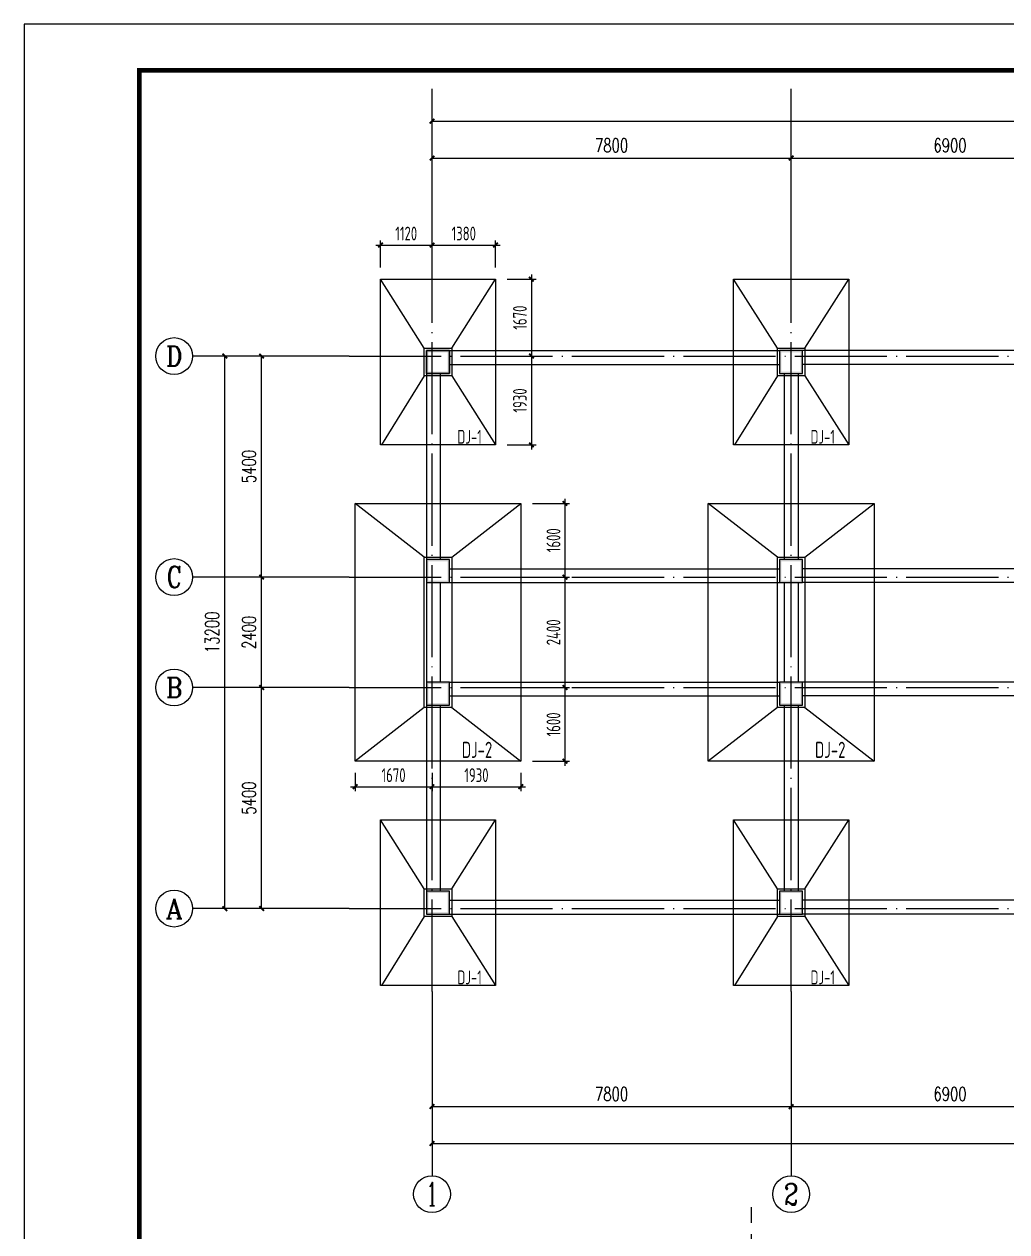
# Model space of a CAD drawing. Extents: x -404739 to -342866, y 27484 to 252481.
# Drawn here: x -402885 to -381543, y 178642 to 204870 of the extents above; entities that cross this region are included whole.
import ezdxf
from ezdxf.enums import TextEntityAlignment as Align

# ---------------------------------------------------------------- set-up
doc = ezdxf.new("R2010")
doc.units = 0
doc.header["$LTSCALE"] = 1000
doc.header["$MEASUREMENT"] = 0
doc.linetypes.add('CENTER', pattern=[2, 1.25, -0.25, 0.25, -0.25])
doc.linetypes.add('DOTE', pattern=[2.42, 2, -0.2, 0.02, -0.2])
for name, color, linetype in [('AXIS', 3, 'Continuous'), ('AXIS_DE', 253, 'CENTER'), ('AXIS_TEXT', 7, 'Continuous'), ('COLUMN', 7, 'Continuous'), ('DIM', 3, 'Continuous'), ('DOTE', 1, 'DOTE'), ('PUB_TITLE', 4, 'Continuous'), ('PUB_WALL', 9, 'Continuous'), ('梁', 4, 'Continuous'), ('梁集中标注', 2, 'Continuous')]:
    doc.layers.add(name, color=color, linetype=linetype)
doc.styles.add('_TCH_AXIS', font='COMPLEX', dxfattribs={"bigfont": 'GBCBIG'})
doc.styles.add('_TCH_DIM_T3', font='SIMPLEX', dxfattribs={"width": 0.705882, "bigfont": 'GBCBIG'})
doc.styles.add('COMPLEX', font='COMPLEX')
doc.styles.add('TSSD_Dimension', font='tssdeng.shx', dxfattribs={"width": 0.7, "bigfont": 'hztxt.shx'})
doc.styles.add('TSSD_REIN', font='tssdeng.shx', dxfattribs={"width": 0.7, "bigfont": 'tssdchn.shx'})
doc.dimstyles.new('_TCH_ARCH&&100', dxfattribs={"dimtxt": 297.5, "dimasz": 100, "dimexe": 250, "dimexo": 300, "dimgap": 126.25, "dimtad": 1, "dimdec": 0, "dimzin": 0, "dimdsep": 46, "dimtxsty": '_TCH_DIM_T3', "dimblk": 'ARCHTICK', "dimcen": 0.09, "dimclrt": 7, "dimazin": 2, "dimtfac": 1, "dimtdec": 0, "dimtix": 1, "dimtmove": 2, "dimatfit": 3, "dimfxl": 1, "dimtolj": 1, "dimtzin": 0, "dimarcsym": 0})
doc.dimstyles.new('TSSD_100_100', dxfattribs={"dimtxt": 300, "dimasz": 100, "dimexe": 100, "dimexo": 250, "dimgap": 100, "dimtad": 1, "dimdec": 0, "dimzin": 0, "dimdsep": 46, "dimtxsty": 'TSSD_Dimension', "dimblk": 'ARCHTICK', "dimblk1": 'ARCHTICK', "dimblk2": 'ARCHTICK', "dimcen": 0, "dimdle": 100, "dimclrt": 7, "dimadec": 0, "dimazin": 0, "dimtfac": 1, "dimtdec": 0, "dimtix": 1, "dimtmove": 2, "dimatfit": 3, "dimfxl": 1, "dimtolj": 1, "dimtzin": 0, "dimarcsym": 0})

# ---------------------------------------------------------------- blocks, each defined once
blk = doc.blocks.new('_ArchTick')
at = {"color": 0, "linetype": 'ByBlock', "const_width": 0.4}
blk.add_lwpolyline([(-0.5, -0.5), (0.5, 0.5)], dxfattribs=at)
blk = doc.blocks.new('*D81')
at = {"layer": 'AXIS', "color": 0, "lineweight": -2, "transparency": 16777216}
for p, q in [((-394027, 199762), (-394027, 202212)), ((-394027, 201962), (-386227, 201962)), ((-386227, 199762), (-386227, 202212))]:
    blk.add_line(p, q, dxfattribs=at)
at = {"layer": 'Defpoints', "color": 0, "transparency": 16777216}
for p in [(-386227, 201962), (-394027, 199462), (-386227, 199462)]:
    blk.add_point(p, dxfattribs=at)
at = {"layer": 'AXIS', "color": 0, "lineweight": -2, "transparency": 16777216, "xscale": 100, "yscale": 100, "zscale": 100, "rotation": 180}
blk.add_blockref('_ArchTick', (-394027, 201962), dxfattribs=at)
at = {"layer": 'AXIS', "color": 0, "lineweight": -2, "transparency": 16777216, "xscale": 100, "yscale": 100, "zscale": 100}
blk.add_blockref('_ArchTick', (-386227, 201962), dxfattribs=at)
at = {"layer": 'AXIS', "color": 7, "transparency": 16777216, "insert": (-390127, 202237), "char_height": 297.5, "attachment_point": 5, "style": '_TCH_DIM_T3'}
blk.add_mtext('\\A1;7800', dxfattribs=at)
blk = doc.blocks.new('*D82')
at = {"layer": 'AXIS', "color": 0, "lineweight": -2, "transparency": 16777216}
for p, q in [((-386227, 199762), (-386227, 202212)), ((-386227, 201962), (-379327, 201962)), ((-379327, 199762), (-379327, 202212))]:
    blk.add_line(p, q, dxfattribs=at)
at = {"layer": 'Defpoints', "color": 0, "transparency": 16777216}
for p in [(-379327, 201962), (-386227, 199462), (-379327, 199462)]:
    blk.add_point(p, dxfattribs=at)
at = {"layer": 'AXIS', "color": 0, "lineweight": -2, "transparency": 16777216, "xscale": 100, "yscale": 100, "zscale": 100, "rotation": 180}
blk.add_blockref('_ArchTick', (-386227, 201962), dxfattribs=at)
at = {"layer": 'AXIS', "color": 0, "lineweight": -2, "transparency": 16777216, "xscale": 100, "yscale": 100, "zscale": 100}
blk.add_blockref('_ArchTick', (-379327, 201962), dxfattribs=at)
at = {"layer": 'AXIS', "color": 7, "transparency": 16777216, "insert": (-382777, 202237), "char_height": 297.5, "attachment_point": 5, "style": '_TCH_DIM_T3'}
blk.add_mtext('\\A1;6900', dxfattribs=at)
blk = doc.blocks.new('*D87')
at = {"layer": 'AXIS', "color": 0, "lineweight": -2, "transparency": 16777216}
for p, q in [((-394027, 199762), (-394027, 203012)), ((-350827, 199762), (-350827, 203012)), ((-394027, 202762), (-350827, 202762))]:
    blk.add_line(p, q, dxfattribs=at)
at = {"layer": 'Defpoints', "color": 0, "transparency": 16777216}
for p in [(-350827, 202762), (-394027, 199462), (-350827, 199462)]:
    blk.add_point(p, dxfattribs=at)
at = {"layer": 'AXIS', "color": 0, "lineweight": -2, "transparency": 16777216, "xscale": 100, "yscale": 100, "zscale": 100, "rotation": 180}
blk.add_blockref('_ArchTick', (-394027, 202762), dxfattribs=at)
at = {"layer": 'AXIS', "color": 0, "lineweight": -2, "transparency": 16777216, "xscale": 100, "yscale": 100, "zscale": 100}
blk.add_blockref('_ArchTick', (-350827, 202762), dxfattribs=at)
at = {"layer": 'AXIS', "color": 7, "transparency": 16777216, "insert": (-372427, 203037), "char_height": 297.5, "attachment_point": 5, "style": '_TCH_DIM_T3'}
blk.add_mtext('\\A1;43200', dxfattribs=at)
blk = doc.blocks.new('*D88')
at = {"layer": 'AXIS', "color": 0, "lineweight": -2, "transparency": 16777216}
for p, q in [((-394027, 183562), (-394027, 181112)), ((-386227, 183562), (-386227, 181112)), ((-394027, 181362), (-386227, 181362))]:
    blk.add_line(p, q, dxfattribs=at)
at = {"layer": 'Defpoints', "color": 0, "transparency": 16777216}
for p in [(-394027, 183862), (-386227, 183862), (-386227, 181362)]:
    blk.add_point(p, dxfattribs=at)
at = {"layer": 'AXIS', "color": 0, "lineweight": -2, "transparency": 16777216, "xscale": 100, "yscale": 100, "zscale": 100, "rotation": 180}
blk.add_blockref('_ArchTick', (-394027, 181362), dxfattribs=at)
at = {"layer": 'AXIS', "color": 0, "lineweight": -2, "transparency": 16777216, "xscale": 100, "yscale": 100, "zscale": 100}
blk.add_blockref('_ArchTick', (-386227, 181362), dxfattribs=at)
at = {"layer": 'AXIS', "color": 7, "transparency": 16777216, "insert": (-390127, 181637), "char_height": 297.5, "attachment_point": 5, "style": '_TCH_DIM_T3'}
blk.add_mtext('\\A1;7800', dxfattribs=at)
blk = doc.blocks.new('*D89')
at = {"layer": 'AXIS', "color": 0, "lineweight": -2, "transparency": 16777216}
for p, q in [((-386227, 183562), (-386227, 181112)), ((-379327, 183562), (-379327, 181112)), ((-386227, 181362), (-379327, 181362))]:
    blk.add_line(p, q, dxfattribs=at)
at = {"layer": 'Defpoints', "color": 0, "transparency": 16777216}
for p in [(-386227, 183862), (-379327, 183862), (-379327, 181362)]:
    blk.add_point(p, dxfattribs=at)
at = {"layer": 'AXIS', "color": 0, "lineweight": -2, "transparency": 16777216, "xscale": 100, "yscale": 100, "zscale": 100, "rotation": 180}
blk.add_blockref('_ArchTick', (-386227, 181362), dxfattribs=at)
at = {"layer": 'AXIS', "color": 0, "lineweight": -2, "transparency": 16777216, "xscale": 100, "yscale": 100, "zscale": 100}
blk.add_blockref('_ArchTick', (-379327, 181362), dxfattribs=at)
at = {"layer": 'AXIS', "color": 7, "transparency": 16777216, "insert": (-382777, 181637), "char_height": 297.5, "attachment_point": 5, "style": '_TCH_DIM_T3'}
blk.add_mtext('\\A1;6900', dxfattribs=at)
blk = doc.blocks.new('*D94')
at = {"layer": 'AXIS', "color": 0, "lineweight": -2, "transparency": 16777216}
for p, q in [((-394027, 183562), (-394027, 180312)), ((-350827, 183562), (-350827, 180312)), ((-394027, 180562), (-350827, 180562))]:
    blk.add_line(p, q, dxfattribs=at)
at = {"layer": 'Defpoints', "color": 0, "transparency": 16777216}
for p in [(-394027, 183862), (-350827, 183862), (-350827, 180562)]:
    blk.add_point(p, dxfattribs=at)
at = {"layer": 'AXIS', "color": 0, "lineweight": -2, "transparency": 16777216, "xscale": 100, "yscale": 100, "zscale": 100, "rotation": 180}
blk.add_blockref('_ArchTick', (-394027, 180562), dxfattribs=at)
at = {"layer": 'AXIS', "color": 0, "lineweight": -2, "transparency": 16777216, "xscale": 100, "yscale": 100, "zscale": 100}
blk.add_blockref('_ArchTick', (-350827, 180562), dxfattribs=at)
at = {"layer": 'AXIS', "color": 7, "transparency": 16777216, "insert": (-372427, 180837), "char_height": 297.5, "attachment_point": 5, "style": '_TCH_DIM_T3'}
blk.add_mtext('\\A1;43200', dxfattribs=at)
blk = doc.blocks.new('*D99')
at = {"layer": 'AXIS', "color": 0, "lineweight": -2, "transparency": 16777216}
for p, q in [((-396127, 190462), (-397977, 190462)), ((-397727, 185662), (-397727, 190462)), ((-396127, 185662), (-397977, 185662))]:
    blk.add_line(p, q, dxfattribs=at)
at = {"layer": 'Defpoints', "color": 0, "transparency": 16777216}
for p in [(-397727, 190462), (-395827, 190462), (-395827, 185662)]:
    blk.add_point(p, dxfattribs=at)
at = {"layer": 'AXIS', "color": 0, "lineweight": -2, "transparency": 16777216, "xscale": 100, "yscale": 100, "zscale": 100}
for p, rotation in [((-397727, 190462), 90), ((-397727, 185662), 270)]:
    blk.add_blockref('_ArchTick', p, dxfattribs=dict(at, rotation=rotation))
at = {"layer": 'AXIS', "color": 7, "transparency": 16777216, "insert": (-398002, 188062), "char_height": 297.5, "attachment_point": 5, "rotation": 90, "style": '_TCH_DIM_T3'}
blk.add_mtext('\\A1;5400', dxfattribs=at)
blk = doc.blocks.new('*D100')
at = {"layer": 'AXIS', "color": 0, "lineweight": -2, "transparency": 16777216}
for p, q in [((-396127, 192862), (-397977, 192862)), ((-397727, 190462), (-397727, 192862)), ((-396127, 190462), (-397977, 190462))]:
    blk.add_line(p, q, dxfattribs=at)
at = {"layer": 'Defpoints', "color": 0, "transparency": 16777216}
for p in [(-397727, 192862), (-395827, 192862), (-395827, 190462)]:
    blk.add_point(p, dxfattribs=at)
at = {"layer": 'AXIS', "color": 0, "lineweight": -2, "transparency": 16777216, "xscale": 100, "yscale": 100, "zscale": 100}
for p, rotation in [((-397727, 192862), 90), ((-397727, 190462), 270)]:
    blk.add_blockref('_ArchTick', p, dxfattribs=dict(at, rotation=rotation))
at = {"layer": 'AXIS', "color": 7, "transparency": 16777216, "insert": (-398002, 191662), "char_height": 297.5, "attachment_point": 5, "rotation": 90, "style": '_TCH_DIM_T3'}
blk.add_mtext('\\A1;2400', dxfattribs=at)
blk = doc.blocks.new('*D101')
at = {"layer": 'AXIS', "color": 0, "lineweight": -2, "transparency": 16777216}
for p, q in [((-396127, 197662), (-397977, 197662)), ((-397727, 192862), (-397727, 197662)), ((-396127, 192862), (-397977, 192862))]:
    blk.add_line(p, q, dxfattribs=at)
at = {"layer": 'Defpoints', "color": 0, "transparency": 16777216}
for p in [(-397727, 197662), (-395827, 197662), (-395827, 192862)]:
    blk.add_point(p, dxfattribs=at)
at = {"layer": 'AXIS', "color": 0, "lineweight": -2, "transparency": 16777216, "xscale": 100, "yscale": 100, "zscale": 100}
for p, rotation in [((-397727, 197662), 90), ((-397727, 192862), 270)]:
    blk.add_blockref('_ArchTick', p, dxfattribs=dict(at, rotation=rotation))
at = {"layer": 'AXIS', "color": 7, "transparency": 16777216, "insert": (-398002, 195262), "char_height": 297.5, "attachment_point": 5, "rotation": 90, "style": '_TCH_DIM_T3'}
blk.add_mtext('\\A1;5400', dxfattribs=at)
blk = doc.blocks.new('*D102')
at = {"layer": 'AXIS', "color": 0, "lineweight": -2, "transparency": 16777216}
for p, q in [((-396127, 197662), (-398777, 197662)), ((-398527, 185662), (-398527, 197662)), ((-396127, 185662), (-398777, 185662))]:
    blk.add_line(p, q, dxfattribs=at)
at = {"layer": 'Defpoints', "color": 0, "transparency": 16777216}
for p in [(-398527, 197662), (-395827, 197662), (-395827, 185662)]:
    blk.add_point(p, dxfattribs=at)
at = {"layer": 'AXIS', "color": 0, "lineweight": -2, "transparency": 16777216, "xscale": 100, "yscale": 100, "zscale": 100}
for p, rotation in [((-398527, 197662), 90), ((-398527, 185662), 270)]:
    blk.add_blockref('_ArchTick', p, dxfattribs=dict(at, rotation=rotation))
at = {"layer": 'AXIS', "color": 7, "transparency": 16777216, "insert": (-398802, 191662), "char_height": 297.5, "attachment_point": 5, "rotation": 90, "style": '_TCH_DIM_T3'}
blk.add_mtext('\\A1;13200', dxfattribs=at)
blk = doc.blocks.new('_FZHK')
blk.add_lwpolyline([(-0.5, -0.5), (0.5, -0.5), (0.5, 0.5), (-0.5, 0.5)], close=True)
blk = doc.blocks.new('_AXISO')
blk.add_circle((0, 0), 0.5)
at = {"layer": 'AXIS_TEXT', "style": 'COMPLEX', "width": 1.041667}
blk.add_attdef('A', text='', height=0.56, dxfattribs=at).set_placement((-0.25, -0.28), (0.25, -0.28), align=Align.FIT)
blk = doc.blocks.new('A$C41BB26E9')
at = {"color": 2}
for p, q in [((-50, 50), (-1000, 1550)), ((550, 50), (1500, 1550)), ((-50, -550), (-980, -2050)), ((550, -550), (1500, -2050))]:
    blk.add_line(p, q, dxfattribs=at)
blk.add_lwpolyline([(-1000, 1550), (1500, 1550), (1500, -2050), (-1000, -2050)], close=True, dxfattribs=at)
blk.add_lwpolyline([(-50, 50), (550, 50), (550, -550), (-50, -550)], close=True)
at = {"layer": '梁集中标注', "style": 'TSSD_REIN', "width": 0.7}
blk.add_text('DJ-1', height=300, dxfattribs=at).set_placement((671, -2024))
blk = doc.blocks.new('A$C12DB153C')
for p, q in [((-50, 50), (-1550, 1220)), ((550, 50), (2050, 1220)), ((-50, -3210), (-1550, -4380)), ((550, -3210), (2050, -4380))]:
    blk.add_line(p, q)
blk.add_lwpolyline([(-1550, 1220), (2050, 1220), (2050, -4380), (-1550, -4380), (-1550, 1220)])
blk.add_lwpolyline([(-50, 50), (550, 50), (550, -3210), (-50, -3210)], close=True)
at = {"layer": '梁集中标注', "style": 'TSSD_REIN', "width": 0.7}
blk.add_text('DJ-2', height=350, dxfattribs=at).set_placement((768, -4307))
blk = doc.blocks.new('*D103')
at = {"layer": 'Defpoints', "color": 0, "transparency": 16777216}
for p in [(-392097, 190462), (-392097, 188862), (-391139, 188862)]:
    blk.add_point(p, dxfattribs=at)
at = {"layer": 'DIM', "color": 0, "lineweight": -2, "transparency": 16777216}
for p, q in [((-391847, 190462), (-391039, 190462)), ((-391139, 190562), (-391139, 188762)), ((-391847, 188862), (-391039, 188862))]:
    blk.add_line(p, q, dxfattribs=at)
at = {"layer": 'DIM', "color": 0, "lineweight": -2, "transparency": 16777216, "xscale": 100, "yscale": 100, "zscale": 100}
for p, rotation in [((-391139, 190462), 90), ((-391139, 188862), 270)]:
    blk.add_blockref('_ArchTick', p, dxfattribs=dict(at, rotation=rotation))
at = {"layer": 'DIM', "color": 7, "transparency": 16777216, "insert": (-391389, 189662), "char_height": 300, "attachment_point": 5, "rotation": 90, "style": 'TSSD_Dimension'}
blk.add_mtext('\\A1;1600', dxfattribs=at)
blk = doc.blocks.new('*D104')
at = {"layer": 'Defpoints', "color": 0, "transparency": 16777216}
for p in [(-394027, 188862), (-392097, 188862), (-392097, 188310)]:
    blk.add_point(p, dxfattribs=at)
at = {"layer": 'DIM', "color": 0, "lineweight": -2, "transparency": 16777216}
for p, q in [((-394027, 188612), (-394027, 188210)), ((-392097, 188612), (-392097, 188210)), ((-394127, 188310), (-391997, 188310))]:
    blk.add_line(p, q, dxfattribs=at)
at = {"layer": 'DIM', "color": 0, "lineweight": -2, "transparency": 16777216, "xscale": 100, "yscale": 100, "zscale": 100, "rotation": 180}
blk.add_blockref('_ArchTick', (-394027, 188310), dxfattribs=at)
at = {"layer": 'DIM', "color": 0, "lineweight": -2, "transparency": 16777216, "xscale": 100, "yscale": 100, "zscale": 100}
blk.add_blockref('_ArchTick', (-392097, 188310), dxfattribs=at)
at = {"layer": 'DIM', "color": 7, "transparency": 16777216, "insert": (-393062, 188560), "char_height": 300, "attachment_point": 5, "style": 'TSSD_Dimension'}
blk.add_mtext('\\A1;1930', dxfattribs=at)
blk = doc.blocks.new('*D105')
at = {"layer": 'Defpoints', "color": 0, "transparency": 16777216}
for p in [(-395697, 188862), (-394027, 188862), (-394027, 188310)]:
    blk.add_point(p, dxfattribs=at)
at = {"layer": 'DIM', "color": 0, "lineweight": -2, "transparency": 16777216}
for p, q in [((-395697, 188612), (-395697, 188210)), ((-394027, 188612), (-394027, 188210)), ((-395797, 188310), (-393927, 188310))]:
    blk.add_line(p, q, dxfattribs=at)
at = {"layer": 'DIM', "color": 0, "lineweight": -2, "transparency": 16777216, "xscale": 100, "yscale": 100, "zscale": 100, "rotation": 180}
blk.add_blockref('_ArchTick', (-395697, 188310), dxfattribs=at)
at = {"layer": 'DIM', "color": 0, "lineweight": -2, "transparency": 16777216, "xscale": 100, "yscale": 100, "zscale": 100}
blk.add_blockref('_ArchTick', (-394027, 188310), dxfattribs=at)
at = {"layer": 'DIM', "color": 7, "transparency": 16777216, "insert": (-394862, 188560), "char_height": 300, "attachment_point": 5, "style": 'TSSD_Dimension'}
blk.add_mtext('\\A1;1670', dxfattribs=at)
blk = doc.blocks.new('*D106')
at = {"layer": 'Defpoints', "color": 0, "transparency": 16777216}
for p in [(-392097, 192862), (-392097, 190462), (-391139, 190462)]:
    blk.add_point(p, dxfattribs=at)
at = {"layer": 'DIM', "color": 0, "lineweight": -2, "transparency": 16777216}
for p, q in [((-391847, 192862), (-391039, 192862)), ((-391139, 192962), (-391139, 190362)), ((-391847, 190462), (-391039, 190462))]:
    blk.add_line(p, q, dxfattribs=at)
at = {"layer": 'DIM', "color": 0, "lineweight": -2, "transparency": 16777216, "xscale": 100, "yscale": 100, "zscale": 100}
for p, rotation in [((-391139, 192862), 90), ((-391139, 190462), 270)]:
    blk.add_blockref('_ArchTick', p, dxfattribs=dict(at, rotation=rotation))
at = {"layer": 'DIM', "color": 7, "transparency": 16777216, "insert": (-391389, 191662), "char_height": 300, "attachment_point": 5, "rotation": 90, "style": 'TSSD_Dimension'}
blk.add_mtext('\\A1;2400', dxfattribs=at)
blk = doc.blocks.new('*D107')
at = {"layer": 'Defpoints', "color": 0, "transparency": 16777216}
for p in [(-392097, 194462), (-392097, 192862), (-391139, 192862)]:
    blk.add_point(p, dxfattribs=at)
at = {"layer": 'DIM', "color": 0, "lineweight": -2, "transparency": 16777216}
for p, q in [((-391847, 194462), (-391039, 194462)), ((-391139, 194562), (-391139, 192762)), ((-391847, 192862), (-391039, 192862))]:
    blk.add_line(p, q, dxfattribs=at)
at = {"layer": 'DIM', "color": 0, "lineweight": -2, "transparency": 16777216, "xscale": 100, "yscale": 100, "zscale": 100}
for p, rotation in [((-391139, 194462), 90), ((-391139, 192862), 270)]:
    blk.add_blockref('_ArchTick', p, dxfattribs=dict(at, rotation=rotation))
at = {"layer": 'DIM', "color": 7, "transparency": 16777216, "insert": (-391389, 193662), "char_height": 300, "attachment_point": 5, "rotation": 90, "style": 'TSSD_Dimension'}
blk.add_mtext('\\A1;1600', dxfattribs=at)
blk = doc.blocks.new('*D108')
at = {"layer": 'Defpoints', "color": 0, "transparency": 16777216}
for p in [(-392647, 197662), (-392647, 195732), (-391868, 195732)]:
    blk.add_point(p, dxfattribs=at)
at = {"layer": 'DIM', "color": 0, "lineweight": -2, "transparency": 16777216}
for p, q in [((-391868, 197762), (-391868, 195632)), ((-392397, 197662), (-391768, 197662)), ((-392397, 195732), (-391768, 195732))]:
    blk.add_line(p, q, dxfattribs=at)
at = {"layer": 'DIM', "color": 0, "lineweight": -2, "transparency": 16777216, "xscale": 100, "yscale": 100, "zscale": 100}
for p, rotation in [((-391868, 197662), 90), ((-391868, 195732), 270)]:
    blk.add_blockref('_ArchTick', p, dxfattribs=dict(at, rotation=rotation))
at = {"layer": 'DIM', "color": 7, "transparency": 16777216, "insert": (-392118, 196697), "char_height": 300, "attachment_point": 5, "rotation": 90, "style": 'TSSD_Dimension'}
blk.add_mtext('\\A1;1930', dxfattribs=at)
blk = doc.blocks.new('*D109')
at = {"layer": 'Defpoints', "color": 0, "transparency": 16777216}
for p in [(-392647, 199332), (-392647, 197662), (-391868, 197662)]:
    blk.add_point(p, dxfattribs=at)
at = {"layer": 'DIM', "color": 0, "lineweight": -2, "transparency": 16777216}
for p, q in [((-392397, 199332), (-391768, 199332)), ((-391868, 199432), (-391868, 197562)), ((-392397, 197662), (-391768, 197662))]:
    blk.add_line(p, q, dxfattribs=at)
at = {"layer": 'DIM', "color": 0, "lineweight": -2, "transparency": 16777216, "xscale": 100, "yscale": 100, "zscale": 100}
for p, rotation in [((-391868, 199332), 90), ((-391868, 197662), 270)]:
    blk.add_blockref('_ArchTick', p, dxfattribs=dict(at, rotation=rotation))
at = {"layer": 'DIM', "color": 7, "transparency": 16777216, "insert": (-392118, 198497), "char_height": 300, "attachment_point": 5, "rotation": 90, "style": 'TSSD_Dimension'}
blk.add_mtext('\\A1;1670', dxfattribs=at)
blk = doc.blocks.new('*D110')
at = {"layer": 'Defpoints', "color": 0, "transparency": 16777216}
for p in [(-392647, 200073), (-394027, 199332), (-392647, 199332)]:
    blk.add_point(p, dxfattribs=at)
at = {"layer": 'DIM', "color": 0, "lineweight": -2, "transparency": 16777216}
for p, q in [((-394027, 199582), (-394027, 200173)), ((-392647, 199582), (-392647, 200173)), ((-394127, 200073), (-392547, 200073))]:
    blk.add_line(p, q, dxfattribs=at)
at = {"layer": 'DIM', "color": 0, "lineweight": -2, "transparency": 16777216, "xscale": 100, "yscale": 100, "zscale": 100, "rotation": 180}
blk.add_blockref('_ArchTick', (-394027, 200073), dxfattribs=at)
at = {"layer": 'DIM', "color": 0, "lineweight": -2, "transparency": 16777216, "xscale": 100, "yscale": 100, "zscale": 100}
blk.add_blockref('_ArchTick', (-392647, 200073), dxfattribs=at)
at = {"layer": 'DIM', "color": 7, "transparency": 16777216, "insert": (-393337, 200323), "char_height": 300, "attachment_point": 5, "style": 'TSSD_Dimension'}
blk.add_mtext('\\A1;1380', dxfattribs=at)
blk = doc.blocks.new('*D111')
at = {"layer": 'Defpoints', "color": 0, "transparency": 16777216}
for p in [(-394027, 200073), (-395147, 199332), (-394027, 199332)]:
    blk.add_point(p, dxfattribs=at)
at = {"layer": 'DIM', "color": 0, "lineweight": -2, "transparency": 16777216}
for p, q in [((-395147, 199582), (-395147, 200173)), ((-394027, 199582), (-394027, 200173)), ((-395247, 200073), (-393927, 200073))]:
    blk.add_line(p, q, dxfattribs=at)
at = {"layer": 'DIM', "color": 0, "lineweight": -2, "transparency": 16777216, "xscale": 100, "yscale": 100, "zscale": 100, "rotation": 180}
blk.add_blockref('_ArchTick', (-395147, 200073), dxfattribs=at)
at = {"layer": 'DIM', "color": 0, "lineweight": -2, "transparency": 16777216, "xscale": 100, "yscale": 100, "zscale": 100}
blk.add_blockref('_ArchTick', (-394027, 200073), dxfattribs=at)
at = {"layer": 'DIM', "color": 7, "transparency": 16777216, "insert": (-394587, 200323), "char_height": 300, "attachment_point": 5, "style": 'TSSD_Dimension'}
blk.add_mtext('\\A1;1120', dxfattribs=at)

msp = doc.modelspace()

# ---------------------------------------------------------------- hatches: boundary and pattern name
at = {"layer": 'PUB_WALL'}
for points in [[(-393647.2, 197782.2), (-394147.2, 197782.2), (-394107.2, 197742.2), (-393687.2, 197742.2)], [(-394147.2, 197782.2), (-394147.2, 197282.2), (-394107.2, 197322.2), (-394107.2, 197742.2)], [(-393647.2, 197282.2), (-393647.2, 197782.2), (-393687.2, 197742.2), (-393687.2, 197322.2)], [(-385977.2, 197782.2), (-386477.2, 197782.2), (-386437.2, 197742.2), (-386017.2, 197742.2)], [(-386477.2, 197782.2), (-386477.2, 197282.2), (-386437.2, 197322.2), (-386437.2, 197742.2)], [(-385977.2, 197282.2), (-385977.2, 197782.2), (-386017.2, 197742.2), (-386017.2, 197322.2)], [(-394147.2, 197282.2), (-393647.2, 197282.2), (-393687.2, 197322.2), (-394107.2, 197322.2)], [(-386477.2, 197282.2), (-385977.2, 197282.2), (-386017.2, 197322.2), (-386437.2, 197322.2)], [(-393647.2, 193242.2), (-394147.2, 193242.2), (-394107.2, 193202.2), (-393687.2, 193202.2)], [(-394147.2, 193242.2), (-394147.2, 192742.2), (-394107.2, 192782.2), (-394107.2, 193202.2)], [(-393647.2, 192742.2), (-393647.2, 193242.2), (-393687.2, 193202.2), (-393687.2, 192782.2)], [(-385977.2, 193242.2), (-386477.2, 193242.2), (-386437.2, 193202.2), (-386017.2, 193202.2)], [(-386477.2, 193242.2), (-386477.2, 192742.2), (-386437.2, 192782.2), (-386437.2, 193202.2)], [(-385977.2, 192742.2), (-385977.2, 193242.2), (-386017.2, 193202.2), (-386017.2, 192782.2)], [(-394147.2, 192742.2), (-393647.2, 192742.2), (-393687.2, 192782.2), (-394107.2, 192782.2)], [(-386477.2, 192742.2), (-385977.2, 192742.2), (-386017.2, 192782.2), (-386437.2, 192782.2)], [(-393647.2, 190582.2), (-394147.2, 190582.2), (-394107.2, 190542.2), (-393687.2, 190542.2)], [(-394147.2, 190582.2), (-394147.2, 190082.2), (-394107.2, 190122.2), (-394107.2, 190542.2)], [(-393647.2, 190082.2), (-393647.2, 190582.2), (-393687.2, 190542.2), (-393687.2, 190122.2)], [(-385977.2, 190582.2), (-386477.2, 190582.2), (-386437.2, 190542.2), (-386017.2, 190542.2)], [(-386477.2, 190582.2), (-386477.2, 190082.2), (-386437.2, 190122.2), (-386437.2, 190542.2)], [(-385977.2, 190082.2), (-385977.2, 190582.2), (-386017.2, 190542.2), (-386017.2, 190122.2)], [(-394147.2, 190082.2), (-393647.2, 190082.2), (-393687.2, 190122.2), (-394107.2, 190122.2)], [(-386477.2, 190082.2), (-385977.2, 190082.2), (-386017.2, 190122.2), (-386437.2, 190122.2)], [(-393647.2, 186042.2), (-394147.2, 186042.2), (-394107.2, 186002.2), (-393687.2, 186002.2)], [(-394147.2, 186042.2), (-394147.2, 185542.2), (-394107.2, 185582.2), (-394107.2, 186002.2)], [(-393647.2, 185542.2), (-393647.2, 186042.2), (-393687.2, 186002.2), (-393687.2, 185582.2)], [(-385977.2, 186042.2), (-386477.2, 186042.2), (-386437.2, 186002.2), (-386017.2, 186002.2)], [(-386477.2, 186042.2), (-386477.2, 185542.2), (-386437.2, 185582.2), (-386437.2, 186002.2)], [(-385977.2, 185542.2), (-385977.2, 186042.2), (-386017.2, 186002.2), (-386017.2, 185582.2)], [(-394147.2, 185542.2), (-393647.2, 185542.2), (-393687.2, 185582.2), (-394107.2, 185582.2)], [(-386477.2, 185542.2), (-385977.2, 185542.2), (-386017.2, 185582.2), (-386437.2, 185582.2)]]:
    msp.add_hatch(color=256, dxfattribs=at).paths.add_polyline_path(points)

# ---------------------------------------------------------------- linework, layer by layer
for points in [[(-394197.2, 197832.2), (-393597.2, 197832.2), (-393597.2, 197232.2), (-394197.2, 197232.2)], [(-394147.2, 197782.2), (-393647.2, 197782.2), (-393647.2, 197282.2), (-394147.2, 197282.2)], [(-394197.2, 193292.2), (-393597.2, 193292.2), (-393597.2, 190032.2), (-394197.2, 190032.2)]]:
    msp.add_lwpolyline(points, close=True)
at = {"layer": 'AXIS'}
for p, q in [((-394027.2, 199462.2), (-394027.2, 203462.2)), ((-386227.2, 199462.2), (-386227.2, 203462.2)), ((-395827.2, 197662.2), (-399227.2, 197662.2)), ((-395827.2, 192862.2), (-399227.2, 192862.2)), ((-395827.2, 190462.2), (-399227.2, 190462.2)), ((-395827.2, 185662.2), (-399227.2, 185662.2)), ((-394027.2, 183862.2), (-394027.2, 179862.2)), ((-386227.2, 183862.2), (-386227.2, 179862.2))]:
    msp.add_line(p, q, dxfattribs=at)
at = {"layer": 'AXIS_DE'}
msp.add_line((-387089.5, 166841.4), (-387089.5, 179174.7), dxfattribs=at)
at = {"layer": 'DOTE', "linetype": 'DOTE'}
for p, q in [((-394027.2, 183862.2), (-394027.2, 199462.2)), ((-386227.2, 183862.2), (-386227.2, 199462.2)), ((-395827.2, 197662.2), (-349027.2, 197662.2)), ((-395827.2, 192862.2), (-349027.2, 192862.2)), ((-395827.2, 190462.2), (-349027.2, 190462.2)), ((-395827.2, 185662.2), (-349027.2, 185662.2))]:
    msp.add_line(p, q, dxfattribs=at)
at = {"layer": 'PUB_TITLE'}
msp.add_lwpolyline([(-402885, 162870), (-343485, 162870), (-343485, 204870), (-402885, 204870)], close=True, dxfattribs=at)
at = {"layer": 'PUB_TITLE', "const_width": 100}
msp.add_lwpolyline([(-400385, 163870), (-344485, 163870), (-344485, 203870), (-400385, 203870)], close=True, dxfattribs=at)
at = {"layer": '梁'}
for p, q in [((-393647.2, 197782.2), (-386477.2, 197782.2)), ((-379577.2, 197782.2), (-385977.2, 197782.2)), ((-394147.2, 197282.2), (-394147.2, 193242.2)), ((-393847.2, 197282.2), (-393847.2, 193242.2)), ((-393647.2, 197482.2), (-386477.2, 197482.2)), ((-386377.2, 197282.2), (-386377.2, 193242.2)), ((-386077.2, 197282.2), (-386077.2, 193242.2)), ((-379577.2, 197482.2), (-385977.2, 197482.2)), ((-393647.2, 193042.2), (-386477.2, 193042.2)), ((-379577.2, 193042.2), (-385977.2, 193042.2)), ((-394147.2, 192742.2), (-394147.2, 190582.2)), ((-393847.2, 192742.2), (-393847.2, 190582.2)), ((-393647.2, 192742.2), (-386477.2, 192742.2)), ((-386377.2, 192742.2), (-386377.2, 190582.2)), ((-386077.2, 192742.2), (-386077.2, 190582.2)), ((-379577.2, 192742.2), (-385977.2, 192742.2)), ((-393647.2, 190582.2), (-386477.2, 190582.2)), ((-379577.2, 190582.2), (-385977.2, 190582.2)), ((-393647.2, 190282.2), (-386477.2, 190282.2)), ((-379577.2, 190282.2), (-385977.2, 190282.2)), ((-394147.2, 190082.2), (-394147.2, 186042.2)), ((-393847.2, 190082.2), (-393847.2, 186042.2)), ((-386377.2, 190082.2), (-386377.2, 186042.2)), ((-386077.2, 190082.2), (-386077.2, 186042.2)), ((-393647.2, 185842.2), (-386477.2, 185842.2)), ((-379577.2, 185842.2), (-385977.2, 185842.2)), ((-393647.2, 185542.2), (-386477.2, 185542.2)), ((-379577.2, 185542.2), (-385977.2, 185542.2))]:
    msp.add_line(p, q, dxfattribs=at)

# ---------------------------------------------------------------- block references
for name, p in [('A$C41BB26E9', (-394147.2, 197782.2)), ('A$C41BB26E9', (-386477.2, 197782.2)), ('A$C12DB153C', (-394147.2, 193242.2)), ('A$C12DB153C', (-386477.2, 193242.2)), ('A$C41BB26E9', (-394147.2, 186042.2)), ('A$C41BB26E9', (-386477.2, 186042.2))]:
    msp.add_blockref(name, p)
at = {"layer": 'AXIS'}
ref = msp.add_blockref('_AXISO', (-399627.2, 197662.2), dxfattribs=dict(at, xscale=800, yscale=800, zscale=800))
ref.add_attrib('A', 'D', dxfattribs={"layer": 'AXIS_TEXT', "height": 435.3, "style": '_TCH_AXIS'}).set_placement((-399803.4, 197444.6), (-399451.1, 197444.6), align=Align.FIT)
ref = msp.add_blockref('_AXISO', (-399627.2, 192862.2), dxfattribs=dict(at, xscale=800, yscale=800, zscale=800))
ref.add_attrib('A', 'C', dxfattribs={"layer": 'AXIS_TEXT', "height": 455.7, "style": '_TCH_AXIS'}).set_placement((-399790, 192634.4), (-399464.5, 192634.4), align=Align.FIT)
ref = msp.add_blockref('_AXISO', (-399627.2, 190462.2), dxfattribs=dict(at, xscale=800, yscale=800, zscale=800))
ref.add_attrib('A', 'B', dxfattribs={"layer": 'AXIS_TEXT', "height": 435.3, "style": '_TCH_AXIS'}).set_placement((-399803.4, 190244.6), (-399451.1, 190244.6), align=Align.FIT)
ref = msp.add_blockref('_AXISO', (-399627.2, 185662.2), dxfattribs=dict(at, xscale=800, yscale=800, zscale=800))
ref.add_attrib('A', 'A', dxfattribs={"layer": 'AXIS_TEXT', "height": 425.2, "style": '_TCH_AXIS'}).set_placement((-399809.5, 185449.6), (-399445, 185449.6), align=Align.FIT)
ref = msp.add_blockref('_AXISO', (-394027.2, 179462.2), dxfattribs=dict(at, xscale=800, yscale=800, zscale=800))
ref.add_attrib('A', '1', dxfattribs={"layer": 'AXIS_TEXT', "height": 514.7, "style": '_TCH_AXIS'}).set_placement((-394137.5, 179204.9), (-393916.9, 179204.9), align=Align.FIT)
ref = msp.add_blockref('_AXISO', (-386227.2, 179462.2), dxfattribs=dict(at, xscale=800, yscale=800, zscale=800))
ref.add_attrib('A', '2', dxfattribs={"layer": 'AXIS_TEXT', "height": 465.9, "style": '_TCH_AXIS'}).set_placement((-386382.5, 179229.3), (-386071.9, 179229.3), align=Align.FIT)
at = {"layer": 'COLUMN', "xscale": 500, "yscale": 500, "zscale": 500}
for p in [(-393897.2, 197532.2), (-386227.2, 197532.2), (-393897.2, 192992.2), (-386227.2, 192992.2), (-393897.2, 190332.2), (-386227.2, 190332.2), (-393897.2, 185792.2), (-386227.2, 185792.2)]:
    msp.add_blockref('_FZHK', p, dxfattribs=at)

# ---------------------------------------------------------------- dimensions: what is measured, and where the dimension line sits
at = {"layer": 'AXIS'}
for p1, p2, distance, picture, middle in [((-394027.2, 199462.2), (-350827.2, 199462.2), 3300, '*D87', (-372427.2, 203037.2)), ((-394027.2, 199462.2), (-386227.2, 199462.2), 2500, '*D81', (-390127.2, 202237.2)), ((-386227.2, 199462.2), (-379327.2, 199462.2), 2500, '*D82', (-382777.2, 202237.2)), ((-395827.2, 190462.2), (-395827.2, 192862.2), 1900, '*D100', (-398002.2, 191662.2)), ((-394027.2, 183862.2), (-386227.2, 183862.2), -2500, '*D88', (-390127.2, 181637.2)), ((-394027.2, 183862.2), (-350827.2, 183862.2), -3300, '*D94', (-372427.2, 180837.2)), ((-386227.2, 183862.2), (-379327.2, 183862.2), -2500, '*D89', (-382777.2, 181637.2))]:
    dim = msp.add_aligned_dim(p1=p1, p2=p2, distance=distance, dimstyle='_TCH_ARCH&&100', dxfattribs=at)
    dim.commit()
    dim.dimension.update_dxf_attribs({"geometry": picture, "text_midpoint": middle})
for p1, p2, distance, text, picture, middle in [((-395827.2, 185662.2), (-395827.2, 197662.2), 2700, '13200', '*D102', (-398802.2, 191662.2)), ((-395827.2, 192862.2), (-395827.2, 197662.2), 1900, '5400', '*D101', (-398002.2, 195262.2)), ((-395827.2, 185662.2), (-395827.2, 190462.2), 1900, '5400', '*D99', (-398002.2, 188062.2))]:
    dim = msp.add_aligned_dim(p1=p1, p2=p2, distance=distance, text=text, dimstyle='_TCH_ARCH&&100', dxfattribs=at)
    dim.commit()
    dim.dimension.update_dxf_attribs({"geometry": picture, "text_midpoint": middle})
at = {"layer": 'DIM'}
for base, p1, p2, picture, middle in [((-394027.2, 200072.8), (-395147.2, 199332.2), (-394027.2, 199332.2), '*D111', (-394587.2, 200322.8)), ((-392647.2, 200072.8), (-394027.2, 199332.2), (-392647.2, 199332.2), '*D110', (-393337.2, 200322.8)), ((-394027.2, 188310), (-395697.2, 188862.2), (-394027.2, 188862.2), '*D105', (-394862.2, 188560)), ((-392097.2, 188310), (-394027.2, 188862.2), (-392097.2, 188862.2), '*D104', (-393062.2, 188560))]:
    dim = msp.add_linear_dim(base=base, p1=p1, p2=p2, dimstyle='TSSD_100_100', dxfattribs=at)
    dim.commit()
    dim.dimension.update_dxf_attribs({"geometry": picture, "text_midpoint": middle})
for base, p1, p2, picture, middle in [((-391867.6, 197662.2), (-392647.2, 199332.2), (-392647.2, 197662.2), '*D109', (-392117.6, 198497.2)), ((-391867.6, 195732.2), (-392647.2, 197662.2), (-392647.2, 195732.2), '*D108', (-392117.6, 196697.2)), ((-391138.8, 192862.2), (-392097.2, 194462.2), (-392097.2, 192862.2), '*D107', (-391388.8, 193662.2)), ((-391138.8, 190462.2), (-392097.2, 192862.2), (-392097.2, 190462.2), '*D106', (-391388.8, 191662.2)), ((-391138.8, 188862.2), (-392097.2, 190462.2), (-392097.2, 188862.2), '*D103', (-391388.8, 189662.2))]:
    dim = msp.add_linear_dim(base=base, p1=p1, p2=p2, angle=90, dimstyle='TSSD_100_100', dxfattribs=at)
    dim.commit()
    dim.dimension.update_dxf_attribs({"geometry": picture, "text_midpoint": middle})

doc.saveas('drawing.dxf')
